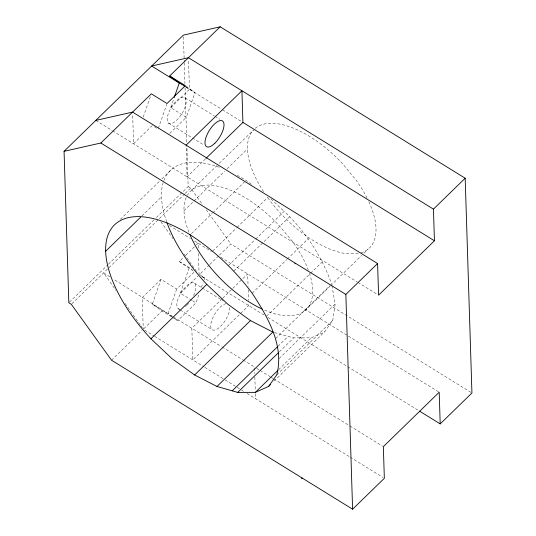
<?xml version="1.0" encoding="UTF-8"?>
<svg xmlns="http://www.w3.org/2000/svg" width="536" height="536" viewBox="0 0 536 536"><rect width="100%" height="100%" fill="white"/><g stroke="black" fill="none" stroke-linecap="round" stroke-linejoin="round"><path stroke-width="0.4" stroke-dasharray="2.68 2.01" d="M274.003 381.15L324.649 331.831L332.782 320.287L335.174 303.972L331.925 285.608M143.226 117.029L150.536 96.145M158.361 128.265L166.756 104.286M185.992 86.129L195.01 92.581L186.34 117.33L170.669 107.642L173.919 98.356M171.56 316.91L162.019 311.014L152.358 304.106L161.021 279.356L176.699 289.045L194.434 271.779L179.346 261.508L183.453 257.515M171.902 316.562L168.036 313.795L176.699 289.045M191.928 300.334L180.337 293.172L189.007 268.415M172.244 317.332L177.691 320.702L196.015 302.86L199.265 293.581M201.429 287.39L203.057 282.747M204.142 279.658L204.678 278.11L198.883 273.963M152.345 125.484L133.578 143.762L132.633 113.766M170.669 107.642L189.436 89.365L188.491 59.375M169.791 133.444L186.34 117.33M120.325 219.358L159.54 181.168M161.919 178.85L172.016 169.014M141.886 215.968L161.497 196.873M205.489 158.884L187.071 176.82L186.099 145.993M69.425 302.183L107.803 264.811M108.406 264.228L153.979 219.847M156.378 217.509L188.156 186.561L186.897 146.402M71.924 303.731L108.379 268.228M108.976 267.652L184.665 193.938M185.268 193.355L190.655 188.109L202.273 204.263M191.781 190.133L216.926 165.644M219.325 163.306L253.454 130.067M183.982 210.769L224.705 171.118M227.096 168.786L247.458 148.961M191.392 233.649L212.189 213.395M212.779 212.819L244.275 182.146M161.021 279.356L142.254 297.627L143.253 329.292M185.798 255.23L195.767 245.522M196.35 244.952L198.112 243.237L198.266 248.235M212.732 251.069L236.503 227.927M237.093 227.344L267.993 197.255M111.515 360.199L142.053 330.457M143.836 328.715L162.019 311.014M180.337 293.172L197.931 276.04M209.288 264.978L199.104 274.894L198.427 253.233M209.884 264.395L218.869 255.652M219.465 255.069L230.842 243.987L471.935 392.995M228.309 265.755L255.049 239.713M255.639 239.136L284.16 211.358C305.406 231.331 321.908 256.496 331.643 284.006M233.877 271.008L289.882 216.464M222.132 298.76L191.828 328.267L192.826 359.931L248.677 305.533L248.624 303.865M222.728 298.177L247.686 273.876L248.074 286.371M252.195 293.252L286.753 259.598M287.35 259.015L308.2 238.708M266.439 316.287L309.935 273.93M310.532 273.353L322.444 261.749M275.638 338.551L329.861 285.748M304.89 310.713L329.982 286.278M330.578 285.701L361.639 255.444M364.031 253.119L368.212 249.046M277.99 346.283L288.093 336.44L293.695 337.861L311.315 337.827L324.649 331.831M279.397 351.784L293.695 337.861M279.169 358.517L335.174 303.972M278.546 369.74L311.315 337.827M276.784 374.825L332.782 320.287M358.336 253.488L345.285 253.515A82.725 39.557 45.8 0 1 267.437 197.308M274.445 332.534L288.093 336.44M186.146 87.1L195.01 92.581M185.938 87.201L221.81 109.378M222.514 109.813L242.218 121.994M184.779 97.646A15.135 6.157 -58.3 0 1 176.981 119.923A15.135 6.157 -58.3 0 1 168.291 113.706A15.135 6.157 -58.3 0 1 184.779 97.646L214.192 115.823M214.896 116.252L219.794 119.287M168.585 123.2L191.7 137.484M192.397 137.913L204.303 145.276M154.388 126.751L157.115 128.432M95.803 120.412L111.89 130.355M112.594 130.791L357.224 281.983M357.941 282.425L377.163 294.304M188.156 186.561L190.655 188.109M169.416 225.502L190.414 238.48M194.615 241.073L211.566 251.552M220.772 257.24L438.488 391.803M179.346 261.508L192.297 269.514M201.951 276.422L204.678 278.11M201.938 276.643L264.342 315.215M267.9 317.413L346.933 366.255M347.643 366.698L418.837 410.697M194.454 283.175L201.516 287.537M202.219 287.973L223.405 301.065M192.612 300.75L196.015 302.86M178.26 308.729L179.674 309.6M180.377 310.043L212.155 329.68M172.706 316.448L113.458 279.162M173.416 316.89L221.422 346.558M222.125 346.993L242.56 359.623M243.264 360.058L254.54 367.026L254.747 373.692M256.67 368.346L259.518 370.101M260.228 370.543L270.191 376.701M270.901 377.143L273.038 378.463M273.749 378.898L349.184 425.524M349.901 425.966L382.63 446.193M152.358 304.106L168.036 313.795M144.666 330.163L153.872 335.858M154.582 336.293L204.095 366.892M204.799 367.328L224.53 379.522M225.234 379.957L236.51 386.925M237.214 387.361L240.738 389.538M241.441 389.974L243.552 391.28M247.076 393.458L349.472 456.739M350.182 457.181L382.918 477.415M109.947 276.911L103.629 272.858L116.037 290.539M174.475 318.397L177.691 320.702M251.357 184.237L246.058 180.411A111.662 53.399 45.8 0 0 235.847 174.575M270.981 198.936L284.16 211.358M206.152 209.65L230.842 243.987M160.854 221.703L172.96 238.54M184.096 254.024L196.685 271.531M125.109 303.456L140.385 325.211M140.861 325.888L142.295 327.932M254.848 377.022L255.27 390.355M255.377 393.685L255.531 398.683M248.181 289.701L248.523 300.535M183.446 36.79L184.237 61.888M184.263 62.725L184.92 83.643M185.054 87.83L186.789 143.052M179.835 309.225A15.135 6.157 -58.3 0 1 179.413 295.792A15.135 6.157 -58.3 0 1 192.88 282.68A15.135 6.157 -58.3 0 1 193.302 296.113M188.632 303.309A15.135 6.157 -58.3 0 1 187.151 304.95M186.655 305.446A15.135 6.157 -58.3 0 1 185.409 306.579M229.776 307.63A15.135 6.157 -58.3 0 1 218.078 328.474A15.135 6.157 -58.3 0 1 211.861 320.18A15.135 6.157 -58.3 0 1 226.775 303.631M166.73 222.031A111.662 53.399 45.8 0 1 163.152 182.709M163.882 180.558A111.662 53.399 45.8 0 1 219.539 167.339M309.386 273.125A82.725 39.557 45.8 0 1 295.014 315.155L281.809 315.322A82.725 39.557 45.8 0 1 263.665 309.741M308.347 270.184A82.725 39.557 45.8 0 0 292.703 241.729L278.981 225.395A82.725 39.557 45.8 0 0 187.58 194.95M188.893 232.155A82.725 39.557 45.8 0 1 187.158 195.653M368.828 201.71A82.725 39.557 45.8 0 1 360.071 253.093M263.551 191.64A82.725 39.557 45.8 0 1 253.508 129.94M255.25 128.318A82.725 39.557 45.8 0 1 342.457 163.581L356.025 180.062A82.725 39.557 45.8 0 1 367.354 198.655"/><path stroke-width="0.8" d="M174.187 97.586L179.332 82.892L169.671 75.985L220.175 26.8L465.181 178.227L471.935 392.995L440.197 423.896L419.547 411.139M268.643 386.376L276.784 374.825C284.428 345.412 267.725 316.99 252.195 293.252C235.063 270.338 214.246 250.359 190.2 234.808A111.662 53.399 45.8 0 0 108.024 234.956A111.662 53.399 45.8 0 0 150.931 338.779L172.076 358.711L194.608 374.979L216.986 386.469L237.696 392.399L255.31 392.365L268.643 386.376L270.432 384.634M440.197 423.896L439.198 392.238L383.347 446.635L384.339 478.293L352.601 509.2L111.515 360.199L71.328 304.314L68.829 302.766L64.065 151.32L183.399 35.115L220.175 26.8M64.065 151.32L100.848 143.005L151.346 93.827L167.024 103.515L185.349 85.673L169.671 75.985M186.072 145.162L241.93 90.765L242.922 122.429L206.085 158.301M105.639 251.27L140.7 217.127M150.931 338.779L206.782 284.382A111.662 53.399 45.8 0 1 167.004 222.788M294.793 263.886L295.43 263.27M194.608 374.979L250.459 320.582L272.844 332.072L216.986 386.469M232.235 390.838L277.4 346.859M237.696 392.399L278.204 352.943M352.601 509.2L345.854 294.432L377.592 263.531L132.58 112.104L95.803 120.412M377.592 263.531L378.584 295.189L434.441 240.791L433.45 209.134L465.181 178.227M255.31 392.365L277.95 370.322M301.547 478.655L302.177 478.038M433.45 209.134L188.438 57.707L151.661 66.022L179.64 83.314M179.332 82.892L185.463 86.678M242.922 122.429L434.441 240.791M100.848 143.005L345.854 294.432M250.459 320.582L227.934 304.314L206.782 284.382M262.238 309.098A82.725 39.557 45.8 0 1 189.818 234.42M214.795 143.293A15.135 6.157 -58.3 0 0 222.594 121.015A15.135 6.157 -58.3 0 0 206.105 137.075A15.135 6.157 -58.3 0 0 214.795 143.293"/></g></svg>
